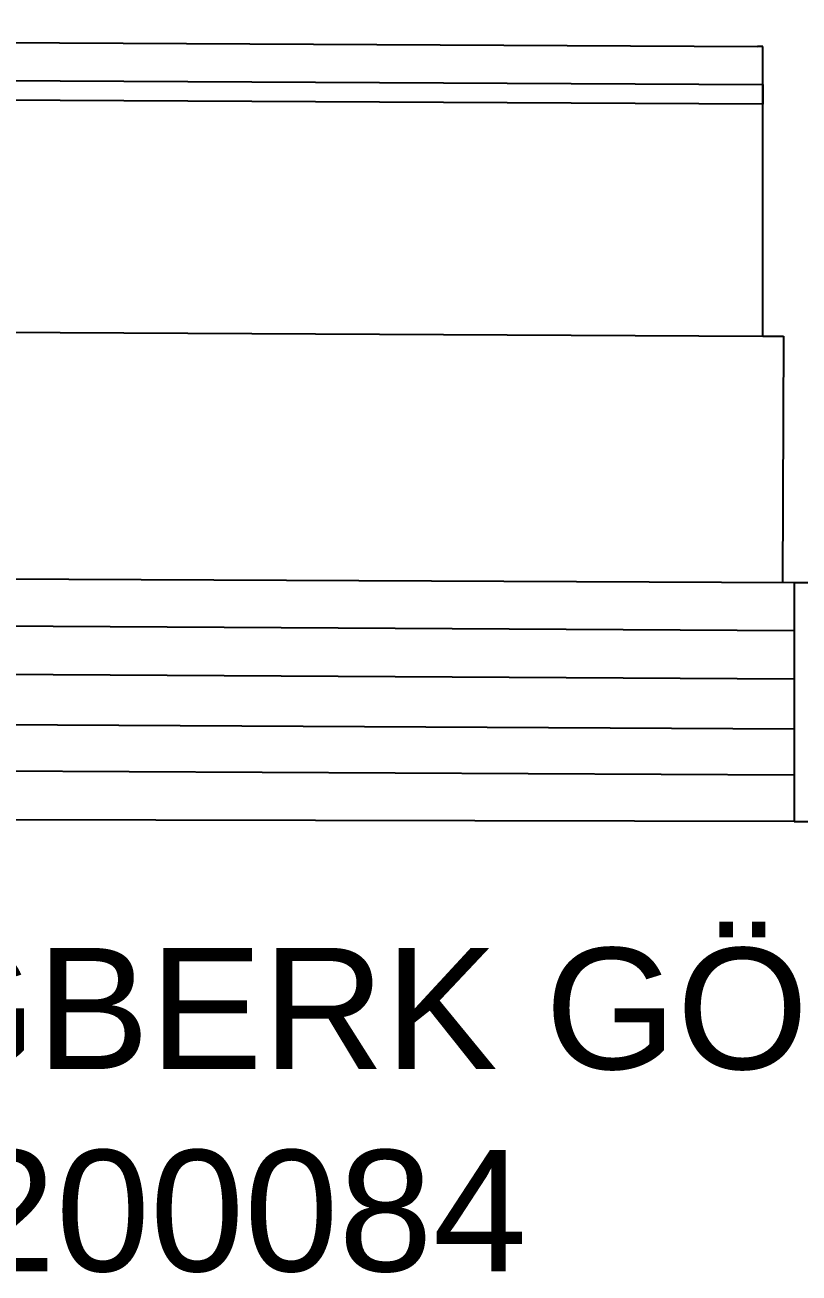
# Model space of a CAD drawing. Header units: millimetres. Extents: x 245 to 515, y 87 to 339.
# Drawn here: x 423.54 to 444.61, y 95.57 to 129.53 of the extents above; entities that cross this region are included whole.
import ezdxf

# ---------------------------------------------------------------- set-up
doc = ezdxf.new("R2010")
doc.units = ezdxf.units.MM
doc.layers.add('red', color=10, linetype='Continuous')
doc.layers.add('çziigi', color=10, linetype='Continuous')
doc.styles.get("Standard").update_dxf_attribs({"font": 'arial.ttf'})

msp = doc.modelspace()

# ---------------------------------------------------------------- linework, layer by layer
at = {"layer": 'red'}
for p, q in [((285.063, 129.786), (443.481, 128.947)), ((443.624, 128.946), (443.481, 128.947)), ((443.624, 127.677), (443.624, 128.946)), ((285.063, 128.713), (443.624, 127.914)), ((443.624, 127.375), (285.063, 128.253)), ((443.624, 127.914), (443.624, 127.375)), ((443.624, 121.063), (443.624, 127.677)), ((285.063, 121.927), (443.624, 121.063)), ((443.624, 121.063), (444.188, 121.063)), ((443.624, 121.063), (443.624, 121.063)), ((443.624, 121.063), (443.624, 121.063)), ((444.188, 121.063), (444.155, 114.36)), ((284.072, 115.143), (444.474, 114.359)), ((444.474, 114.359), (444.474, 107.854)), ((444.474, 114.359), (460.496, 114.359)), ((284.072, 113.945), (444.474, 113.057)), ((284.072, 112.685), (444.474, 111.741)), ((284.072, 111.271), (444.474, 110.375)), ((284.072, 109.985), (444.474, 109.123)), ((444.474, 107.854), (284.072, 108.232)), ((444.474, 107.854), (460.496, 107.854))]:
    msp.add_line(p, q, dxfattribs=at)

# ---------------------------------------------------------------- texts
at = {"layer": 'çziigi', "insert": (414.129, 104.417), "char_height": 3.29991, "attachment_point": 1}
msp.add_mtext_dynamic_manual_height_columns('TUĞBERK GÖÇ\\P115200084', width=51.24423, gutter_width=12.5, heights=[0], dxfattribs=at)

doc.saveas('drawing.dxf')
